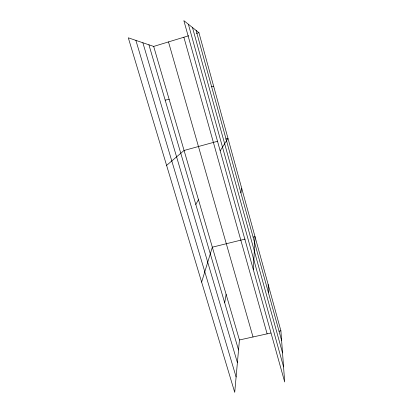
<?xml version="1.0" encoding="UTF-8"?>
<svg xmlns="http://www.w3.org/2000/svg" width="413" height="413" viewBox="0 0 413 413"><rect width="100%" height="100%" fill="white"/><g stroke="black" fill="none" stroke-linecap="round" stroke-linejoin="round"><path stroke-width="0.62" d="M253.37 269.761L255.007 236.649L253.154 237.103M153.682 46.426L239.442 339.966L234.718 392.35L128.309 37.81L153.682 46.426L188.679 35.766M224.682 302.786L226.128 294.402M240.877 192.804L241.744 188.421M201.627 282.094L212.334 247.186L245.136 239.086M195.814 204.487L198.457 199.691M220.186 150.838L227.991 138.412L225.56 139.083M166.604 165.401L184.079 150.466L217.646 141.251M196.505 33.386L198.911 32.653L280.897 330.808L284.691 381.989L183.857 20.65L198.911 32.653M239.442 339.966L270.876 333.023M279.018 331.221L280.897 330.808M165.159 100.096L169.165 99.414M211.606 86.663L213.727 86.523M135.892 40.386L236.107 376.95M142.862 42.751L237.398 362.614M148.928 44.81L238.538 349.976M168.489 41.919L253.019 336.967M183.868 37.237L267.118 333.854M188.364 24.243L283.571 366.92M196.098 30.407L281.62 340.57M192.499 27.542L282.533 352.909M268.182 284.578L268.409 292.662"/></g></svg>
